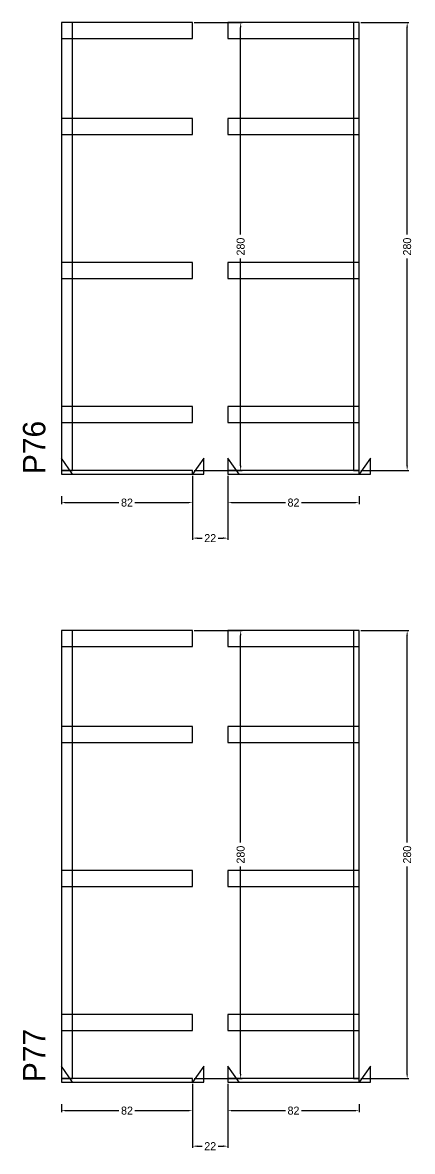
# Model space of a CAD drawing. Header units: centimetres. Extents: x -10500 to 4299, y -12546 to 295.
# Drawn here: x 3976 to 4219, y -11443 to -10738 of the extents above; entities that cross this region are included whole.
import ezdxf

# ---------------------------------------------------------------- set-up
doc = ezdxf.new("R2010")
doc.units = ezdxf.units.CM
for name, color, linetype in [('COTA', 241, 'Continuous'), ('NOMENCLATURA', 7, 'Continuous'), ('SARR_2.2x10', 60, 'Continuous'), ('SARR_2.2x7', 40, 'Continuous')]:
    doc.layers.add(name, color=color, linetype=linetype)
doc.dimstyles.new('PAINEL-NOVA', dxfattribs={"dimtxt": 5, "dimasz": 3, "dimexe": 1, "dimexo": 1, "dimgap": 1, "dimtad": 1, "dimcen": 2.5, "dimazin": 3, "dimtfac": 1, "dimtmove": 0, "dimatfit": 3})

# ---------------------------------------------------------------- blocks, each defined once
blk = doc.blocks.new('_CLOSEDFILLED')
at = {"color": 0, "linetype": 'BYBLOCK'}
blk.add_solid([(-1, 0.16), (0, 0), (-1, -0.16)], dxfattribs=at)
blk = doc.blocks.new('*D975')
for p, q in [((4000, -11033.8), (4000, -11038.8)), ((4003, -11037.8), (4036, -11037.8)), ((4046, -11037.8), (4079, -11037.8)), ((4082, -11033.8), (4082, -11038.8))]:
    blk.add_line(p, q)
at = {"layer": 'Defpoints'}
for p in [(4000, -11032.8), (4082, -11032.8), (4000, -11037.8)]:
    blk.add_point(p, dxfattribs=at)
at = {"layer": 'SARR_2.2x10', "xscale": 3, "yscale": 3, "rotation": 180}
blk.add_blockref('_CLOSEDFILLED', (4000, -11037.8), dxfattribs=at)
at = {"layer": 'SARR_2.2x10', "xscale": 3, "yscale": 3}
blk.add_blockref('_CLOSEDFILLED', (4082, -11037.8), dxfattribs=at)
at = {"layer": 'SARR_2.2x10', "insert": (4041, -11037.8), "char_height": 5, "attachment_point": 5}
blk.add_mtext('82', dxfattribs=at)
blk = doc.blocks.new('*D976')
for p, q in [((4083, -10737.8), (4113, -10737.8)), ((4112, -10870.3), (4112, -10740.8)), ((4112, -11014.8), (4112, -10885.3)), ((4083, -11017.8), (4113, -11017.8))]:
    blk.add_line(p, q)
at = {"layer": 'Defpoints'}
for p in [(4082, -10737.8), (4082, -11017.8), (4112, -11017.8)]:
    blk.add_point(p, dxfattribs=at)
at = {"layer": 'SARR_2.2x10', "xscale": 3, "yscale": 3}
for p, rotation in [((4112, -10737.8), 90), ((4112, -11017.8), 270)]:
    blk.add_blockref('_CLOSEDFILLED', p, dxfattribs=dict(at, rotation=rotation))
at = {"layer": 'SARR_2.2x10', "insert": (4112, -10877.8), "char_height": 5, "attachment_point": 5, "rotation": 90}
blk.add_mtext('280', dxfattribs=at)
blk = doc.blocks.new('GRA-E')
at = {"layer": 'SARR_2.2x7'}
blk.add_lwpolyline([(0, 0), (7, 0), (0, 10)], close=True, dxfattribs=at)
blk = doc.blocks.new('GRA-D')
at = {"layer": 'SARR_2.2x7'}
blk.add_lwpolyline([(0, 0), (7, 0), (7, 10)], close=True, dxfattribs=at)
blk = doc.blocks.new('*D977')
for p, q in [((4104, -11033.8), (4104, -11038.8)), ((4107, -11037.8), (4140, -11037.8)), ((4150, -11037.8), (4183, -11037.8)), ((4186, -11033.8), (4186, -11038.8))]:
    blk.add_line(p, q)
at = {"layer": 'Defpoints'}
for p in [(4104, -11032.8), (4186, -11032.8), (4104, -11037.8)]:
    blk.add_point(p, dxfattribs=at)
at = {"layer": 'SARR_2.2x10', "xscale": 3, "yscale": 3, "rotation": 180}
blk.add_blockref('_CLOSEDFILLED', (4104, -11037.8), dxfattribs=at)
at = {"layer": 'SARR_2.2x10', "xscale": 3, "yscale": 3}
blk.add_blockref('_CLOSEDFILLED', (4186, -11037.8), dxfattribs=at)
at = {"layer": 'SARR_2.2x10', "insert": (4145, -11037.8), "char_height": 5, "attachment_point": 5}
blk.add_mtext('82', dxfattribs=at)
blk = doc.blocks.new('*D978')
for p, q in [((4187, -10737.8), (4217, -10737.8)), ((4216, -10870.3), (4216, -10740.8)), ((4216, -11014.8), (4216, -10885.3)), ((4187, -11017.8), (4217, -11017.8))]:
    blk.add_line(p, q)
at = {"layer": 'Defpoints'}
for p in [(4186, -10737.8), (4186, -11017.8), (4216, -11017.8)]:
    blk.add_point(p, dxfattribs=at)
at = {"layer": 'SARR_2.2x10', "xscale": 3, "yscale": 3}
for p, rotation in [((4216, -10737.8), 90), ((4216, -11017.8), 270)]:
    blk.add_blockref('_CLOSEDFILLED', p, dxfattribs=dict(at, rotation=rotation))
at = {"layer": 'SARR_2.2x10', "insert": (4216, -10877.8), "char_height": 5, "attachment_point": 5, "rotation": 90}
blk.add_mtext('280', dxfattribs=at)
blk = doc.blocks.new('*D979')
for p, q in [((4187, -10737.8), (4217, -10737.8)), ((4216, -10870.3), (4216, -10740.8)), ((4216, -11014.8), (4216, -10885.3)), ((4187, -11017.8), (4217, -11017.8))]:
    blk.add_line(p, q)
at = {"layer": 'Defpoints'}
for p in [(4186, -10737.8), (4186, -11017.8), (4216, -11017.8)]:
    blk.add_point(p, dxfattribs=at)
at = {"layer": 'SARR_2.2x10', "xscale": 3, "yscale": 3}
for p, rotation in [((4216, -10737.8), 90), ((4216, -11017.8), 270)]:
    blk.add_blockref('_CLOSEDFILLED', p, dxfattribs=dict(at, rotation=rotation))
at = {"layer": 'SARR_2.2x10', "insert": (4216, -10877.8), "char_height": 5, "attachment_point": 5, "rotation": 90}
blk.add_mtext('280', dxfattribs=at)
blk = doc.blocks.new('*D980')
for p, q in [((4187, -10737.8), (4217, -10737.8)), ((4216, -10870.3), (4216, -10740.8)), ((4216, -11014.8), (4216, -10885.3)), ((4187, -11017.8), (4217, -11017.8))]:
    blk.add_line(p, q)
at = {"layer": 'Defpoints'}
for p in [(4186, -10737.8), (4186, -11017.8), (4216, -11017.8)]:
    blk.add_point(p, dxfattribs=at)
at = {"layer": 'SARR_2.2x10', "xscale": 3, "yscale": 3}
for p, rotation in [((4216, -10737.8), 90), ((4216, -11017.8), 270)]:
    blk.add_blockref('_CLOSEDFILLED', p, dxfattribs=dict(at, rotation=rotation))
at = {"layer": 'SARR_2.2x10', "insert": (4216, -10877.8), "char_height": 5, "attachment_point": 5, "rotation": 90}
blk.add_mtext('280', dxfattribs=at)
blk = doc.blocks.new('*D981')
for p, q in [((4187, -10737.8), (4217, -10737.8)), ((4216, -10870.3), (4216, -10740.8)), ((4216, -11014.8), (4216, -10885.3)), ((4187, -11017.8), (4217, -11017.8))]:
    blk.add_line(p, q)
at = {"layer": 'Defpoints'}
for p in [(4186, -10737.8), (4186, -11017.8), (4216, -11017.8)]:
    blk.add_point(p, dxfattribs=at)
at = {"layer": 'SARR_2.2x10', "xscale": 3, "yscale": 3}
for p, rotation in [((4216, -10737.8), 90), ((4216, -11017.8), 270)]:
    blk.add_blockref('_CLOSEDFILLED', p, dxfattribs=dict(at, rotation=rotation))
at = {"layer": 'SARR_2.2x10', "insert": (4216, -10877.8), "char_height": 5, "attachment_point": 5, "rotation": 90}
blk.add_mtext('280', dxfattribs=at)
blk = doc.blocks.new('*D982')
for p, q in [((4187, -10737.8), (4217, -10737.8)), ((4216, -10870.3), (4216, -10740.8)), ((4216, -11014.8), (4216, -10885.3)), ((4187, -11017.8), (4217, -11017.8))]:
    blk.add_line(p, q)
at = {"layer": 'Defpoints'}
for p in [(4186, -10737.8), (4186, -11017.8), (4216, -11017.8)]:
    blk.add_point(p, dxfattribs=at)
at = {"layer": 'SARR_2.2x10', "xscale": 3, "yscale": 3}
for p, rotation in [((4216, -10737.8), 90), ((4216, -11017.8), 270)]:
    blk.add_blockref('_CLOSEDFILLED', p, dxfattribs=dict(at, rotation=rotation))
at = {"layer": 'SARR_2.2x10', "insert": (4216, -10877.8), "char_height": 5, "attachment_point": 5, "rotation": 90}
blk.add_mtext('280', dxfattribs=at)
blk = doc.blocks.new('*D983')
for p, q in [((4187, -10737.8), (4217, -10737.8)), ((4216, -10870.3), (4216, -10740.8)), ((4216, -11014.8), (4216, -10885.3)), ((4187, -11017.8), (4217, -11017.8))]:
    blk.add_line(p, q)
at = {"layer": 'Defpoints'}
for p in [(4186, -10737.8), (4186, -11017.8), (4216, -11017.8)]:
    blk.add_point(p, dxfattribs=at)
at = {"layer": 'SARR_2.2x10', "xscale": 3, "yscale": 3}
for p, rotation in [((4216, -10737.8), 90), ((4216, -11017.8), 270)]:
    blk.add_blockref('_CLOSEDFILLED', p, dxfattribs=dict(at, rotation=rotation))
at = {"layer": 'SARR_2.2x10', "insert": (4216, -10877.8), "char_height": 5, "attachment_point": 5, "rotation": 90}
blk.add_mtext('280', dxfattribs=at)
blk = doc.blocks.new('*D984')
for p, q in [((4187, -10737.8), (4217, -10737.8)), ((4216, -10870.3), (4216, -10740.8)), ((4216, -11014.8), (4216, -10885.3)), ((4187, -11017.8), (4217, -11017.8))]:
    blk.add_line(p, q)
at = {"layer": 'Defpoints'}
for p in [(4186, -10737.8), (4186, -11017.8), (4216, -11017.8)]:
    blk.add_point(p, dxfattribs=at)
at = {"layer": 'SARR_2.2x10', "xscale": 3, "yscale": 3}
for p, rotation in [((4216, -10737.8), 90), ((4216, -11017.8), 270)]:
    blk.add_blockref('_CLOSEDFILLED', p, dxfattribs=dict(at, rotation=rotation))
at = {"layer": 'SARR_2.2x10', "insert": (4216, -10877.8), "char_height": 5, "attachment_point": 5, "rotation": 90}
blk.add_mtext('280', dxfattribs=at)
blk = doc.blocks.new('*D985')
for p, q in [((4187, -10737.8), (4217, -10737.8)), ((4216, -10870.3), (4216, -10740.8)), ((4216, -11014.8), (4216, -10885.3)), ((4187, -11017.8), (4217, -11017.8))]:
    blk.add_line(p, q)
at = {"layer": 'Defpoints'}
for p in [(4186, -10737.8), (4186, -11017.8), (4216, -11017.8)]:
    blk.add_point(p, dxfattribs=at)
at = {"layer": 'SARR_2.2x10', "xscale": 3, "yscale": 3}
for p, rotation in [((4216, -10737.8), 90), ((4216, -11017.8), 270)]:
    blk.add_blockref('_CLOSEDFILLED', p, dxfattribs=dict(at, rotation=rotation))
at = {"layer": 'SARR_2.2x10', "insert": (4216, -10877.8), "char_height": 5, "attachment_point": 5, "rotation": 90}
blk.add_mtext('280', dxfattribs=at)
blk = doc.blocks.new('*D986')
for p, q in [((4187, -10737.8), (4217, -10737.8)), ((4216, -10870.3), (4216, -10740.8)), ((4216, -11014.8), (4216, -10885.3)), ((4187, -11017.8), (4217, -11017.8))]:
    blk.add_line(p, q)
at = {"layer": 'Defpoints'}
for p in [(4186, -10737.8), (4186, -11017.8), (4216, -11017.8)]:
    blk.add_point(p, dxfattribs=at)
at = {"layer": 'SARR_2.2x10', "xscale": 3, "yscale": 3}
for p, rotation in [((4216, -10737.8), 90), ((4216, -11017.8), 270)]:
    blk.add_blockref('_CLOSEDFILLED', p, dxfattribs=dict(at, rotation=rotation))
at = {"layer": 'SARR_2.2x10', "insert": (4216, -10877.8), "char_height": 5, "attachment_point": 5, "rotation": 90}
blk.add_mtext('280', dxfattribs=at)
blk = doc.blocks.new('*D987')
for p, q in [((4187, -10737.8), (4217, -10737.8)), ((4216, -10870.3), (4216, -10740.8)), ((4216, -11014.8), (4216, -10885.3)), ((4187, -11017.8), (4217, -11017.8))]:
    blk.add_line(p, q)
at = {"layer": 'Defpoints'}
for p in [(4186, -10737.8), (4186, -11017.8), (4216, -11017.8)]:
    blk.add_point(p, dxfattribs=at)
at = {"layer": 'SARR_2.2x10', "xscale": 3, "yscale": 3}
for p, rotation in [((4216, -10737.8), 90), ((4216, -11017.8), 270)]:
    blk.add_blockref('_CLOSEDFILLED', p, dxfattribs=dict(at, rotation=rotation))
at = {"layer": 'SARR_2.2x10', "insert": (4216, -10877.8), "char_height": 5, "attachment_point": 5, "rotation": 90}
blk.add_mtext('280', dxfattribs=at)
blk = doc.blocks.new('*D988')
for p, q in [((4082, -11021), (4082, -11061)), ((4104, -11021), (4104, -11061)), ((4085, -11060), (4088, -11060)), ((4098, -11060), (4101, -11060))]:
    blk.add_line(p, q)
at = {"layer": 'Defpoints'}
for p in [(4082, -11020), (4104, -11020), (4082, -11060)]:
    blk.add_point(p, dxfattribs=at)
at = {"layer": 'COTA', "xscale": 3, "yscale": 3, "rotation": 180}
blk.add_blockref('_CLOSEDFILLED', (4082, -11060), dxfattribs=at)
at = {"layer": 'COTA', "xscale": 3, "yscale": 3}
blk.add_blockref('_CLOSEDFILLED', (4104, -11060), dxfattribs=at)
at = {"layer": 'COTA', "insert": (4093, -11060), "char_height": 5, "attachment_point": 5}
blk.add_mtext('22', dxfattribs=at)
blk = doc.blocks.new('*D1009')
for p, q in [((4000, -11413.8), (4000, -11418.8)), ((4082, -11413.8), (4082, -11418.8)), ((4003, -11417.8), (4036, -11417.8)), ((4046, -11417.8), (4079, -11417.8))]:
    blk.add_line(p, q)
at = {"layer": 'Defpoints'}
for p in [(4000, -11412.8), (4082, -11412.8), (4000, -11417.8)]:
    blk.add_point(p, dxfattribs=at)
at = {"layer": 'SARR_2.2x10', "xscale": 3, "yscale": 3, "rotation": 180}
blk.add_blockref('_CLOSEDFILLED', (4000, -11417.8), dxfattribs=at)
at = {"layer": 'SARR_2.2x10', "xscale": 3, "yscale": 3}
blk.add_blockref('_CLOSEDFILLED', (4082, -11417.8), dxfattribs=at)
at = {"layer": 'SARR_2.2x10', "insert": (4041, -11417.8), "char_height": 5, "attachment_point": 5}
blk.add_mtext('82', dxfattribs=at)
blk = doc.blocks.new('*D1010')
for p, q in [((4083, -11117.8), (4113, -11117.8)), ((4112, -11250.3), (4112, -11120.8)), ((4112, -11394.8), (4112, -11265.3)), ((4083, -11397.8), (4113, -11397.8))]:
    blk.add_line(p, q)
at = {"layer": 'Defpoints'}
for p in [(4082, -11117.8), (4082, -11397.8), (4112, -11397.8)]:
    blk.add_point(p, dxfattribs=at)
at = {"layer": 'SARR_2.2x10', "xscale": 3, "yscale": 3}
for p, rotation in [((4112, -11117.8), 90), ((4112, -11397.8), 270)]:
    blk.add_blockref('_CLOSEDFILLED', p, dxfattribs=dict(at, rotation=rotation))
at = {"layer": 'SARR_2.2x10', "insert": (4112, -11257.8), "char_height": 5, "attachment_point": 5, "rotation": 90}
blk.add_mtext('280', dxfattribs=at)
blk = doc.blocks.new('*D1011')
for p, q in [((4104, -11413.8), (4104, -11418.8)), ((4186, -11413.8), (4186, -11418.8)), ((4107, -11417.8), (4140, -11417.8)), ((4150, -11417.8), (4183, -11417.8))]:
    blk.add_line(p, q)
at = {"layer": 'Defpoints'}
for p in [(4104, -11412.8), (4186, -11412.8), (4104, -11417.8)]:
    blk.add_point(p, dxfattribs=at)
at = {"layer": 'SARR_2.2x10', "xscale": 3, "yscale": 3, "rotation": 180}
blk.add_blockref('_CLOSEDFILLED', (4104, -11417.8), dxfattribs=at)
at = {"layer": 'SARR_2.2x10', "xscale": 3, "yscale": 3}
blk.add_blockref('_CLOSEDFILLED', (4186, -11417.8), dxfattribs=at)
at = {"layer": 'SARR_2.2x10', "insert": (4145, -11417.8), "char_height": 5, "attachment_point": 5}
blk.add_mtext('82', dxfattribs=at)
blk = doc.blocks.new('*D1012')
for p, q in [((4187, -11117.8), (4217, -11117.8)), ((4216, -11250.3), (4216, -11120.8)), ((4216, -11394.8), (4216, -11265.3)), ((4187, -11397.8), (4217, -11397.8))]:
    blk.add_line(p, q)
at = {"layer": 'Defpoints'}
for p in [(4186, -11117.8), (4186, -11397.8), (4216, -11397.8)]:
    blk.add_point(p, dxfattribs=at)
at = {"layer": 'SARR_2.2x10', "xscale": 3, "yscale": 3}
for p, rotation in [((4216, -11117.8), 90), ((4216, -11397.8), 270)]:
    blk.add_blockref('_CLOSEDFILLED', p, dxfattribs=dict(at, rotation=rotation))
at = {"layer": 'SARR_2.2x10', "insert": (4216, -11257.8), "char_height": 5, "attachment_point": 5, "rotation": 90}
blk.add_mtext('280', dxfattribs=at)
blk = doc.blocks.new('*D1013')
for p, q in [((4187, -11117.8), (4217, -11117.8)), ((4216, -11250.3), (4216, -11120.8)), ((4216, -11394.8), (4216, -11265.3)), ((4187, -11397.8), (4217, -11397.8))]:
    blk.add_line(p, q)
at = {"layer": 'Defpoints'}
for p in [(4186, -11117.8), (4186, -11397.8), (4216, -11397.8)]:
    blk.add_point(p, dxfattribs=at)
at = {"layer": 'SARR_2.2x10', "xscale": 3, "yscale": 3}
for p, rotation in [((4216, -11117.8), 90), ((4216, -11397.8), 270)]:
    blk.add_blockref('_CLOSEDFILLED', p, dxfattribs=dict(at, rotation=rotation))
at = {"layer": 'SARR_2.2x10', "insert": (4216, -11257.8), "char_height": 5, "attachment_point": 5, "rotation": 90}
blk.add_mtext('280', dxfattribs=at)
blk = doc.blocks.new('*D1014')
for p, q in [((4187, -11117.8), (4217, -11117.8)), ((4216, -11250.3), (4216, -11120.8)), ((4216, -11394.8), (4216, -11265.3)), ((4187, -11397.8), (4217, -11397.8))]:
    blk.add_line(p, q)
at = {"layer": 'Defpoints'}
for p in [(4186, -11117.8), (4186, -11397.8), (4216, -11397.8)]:
    blk.add_point(p, dxfattribs=at)
at = {"layer": 'SARR_2.2x10', "xscale": 3, "yscale": 3}
for p, rotation in [((4216, -11117.8), 90), ((4216, -11397.8), 270)]:
    blk.add_blockref('_CLOSEDFILLED', p, dxfattribs=dict(at, rotation=rotation))
at = {"layer": 'SARR_2.2x10', "insert": (4216, -11257.8), "char_height": 5, "attachment_point": 5, "rotation": 90}
blk.add_mtext('280', dxfattribs=at)
blk = doc.blocks.new('*D1015')
for p, q in [((4187, -11117.8), (4217, -11117.8)), ((4216, -11250.3), (4216, -11120.8)), ((4216, -11394.8), (4216, -11265.3)), ((4187, -11397.8), (4217, -11397.8))]:
    blk.add_line(p, q)
at = {"layer": 'Defpoints'}
for p in [(4186, -11117.8), (4186, -11397.8), (4216, -11397.8)]:
    blk.add_point(p, dxfattribs=at)
at = {"layer": 'SARR_2.2x10', "xscale": 3, "yscale": 3}
for p, rotation in [((4216, -11117.8), 90), ((4216, -11397.8), 270)]:
    blk.add_blockref('_CLOSEDFILLED', p, dxfattribs=dict(at, rotation=rotation))
at = {"layer": 'SARR_2.2x10', "insert": (4216, -11257.8), "char_height": 5, "attachment_point": 5, "rotation": 90}
blk.add_mtext('280', dxfattribs=at)
blk = doc.blocks.new('*D1016')
for p, q in [((4187, -11117.8), (4217, -11117.8)), ((4216, -11250.3), (4216, -11120.8)), ((4216, -11394.8), (4216, -11265.3)), ((4187, -11397.8), (4217, -11397.8))]:
    blk.add_line(p, q)
at = {"layer": 'Defpoints'}
for p in [(4186, -11117.8), (4186, -11397.8), (4216, -11397.8)]:
    blk.add_point(p, dxfattribs=at)
at = {"layer": 'SARR_2.2x10', "xscale": 3, "yscale": 3}
for p, rotation in [((4216, -11117.8), 90), ((4216, -11397.8), 270)]:
    blk.add_blockref('_CLOSEDFILLED', p, dxfattribs=dict(at, rotation=rotation))
at = {"layer": 'SARR_2.2x10', "insert": (4216, -11257.8), "char_height": 5, "attachment_point": 5, "rotation": 90}
blk.add_mtext('280', dxfattribs=at)
blk = doc.blocks.new('*D1017')
for p, q in [((4187, -11117.8), (4217, -11117.8)), ((4216, -11250.3), (4216, -11120.8)), ((4216, -11394.8), (4216, -11265.3)), ((4187, -11397.8), (4217, -11397.8))]:
    blk.add_line(p, q)
at = {"layer": 'Defpoints'}
for p in [(4186, -11117.8), (4186, -11397.8), (4216, -11397.8)]:
    blk.add_point(p, dxfattribs=at)
at = {"layer": 'SARR_2.2x10', "xscale": 3, "yscale": 3}
for p, rotation in [((4216, -11117.8), 90), ((4216, -11397.8), 270)]:
    blk.add_blockref('_CLOSEDFILLED', p, dxfattribs=dict(at, rotation=rotation))
at = {"layer": 'SARR_2.2x10', "insert": (4216, -11257.8), "char_height": 5, "attachment_point": 5, "rotation": 90}
blk.add_mtext('280', dxfattribs=at)
blk = doc.blocks.new('*D1018')
for p, q in [((4187, -11117.8), (4217, -11117.8)), ((4216, -11250.3), (4216, -11120.8)), ((4216, -11394.8), (4216, -11265.3)), ((4187, -11397.8), (4217, -11397.8))]:
    blk.add_line(p, q)
at = {"layer": 'Defpoints'}
for p in [(4186, -11117.8), (4186, -11397.8), (4216, -11397.8)]:
    blk.add_point(p, dxfattribs=at)
at = {"layer": 'SARR_2.2x10', "xscale": 3, "yscale": 3}
for p, rotation in [((4216, -11117.8), 90), ((4216, -11397.8), 270)]:
    blk.add_blockref('_CLOSEDFILLED', p, dxfattribs=dict(at, rotation=rotation))
at = {"layer": 'SARR_2.2x10', "insert": (4216, -11257.8), "char_height": 5, "attachment_point": 5, "rotation": 90}
blk.add_mtext('280', dxfattribs=at)
blk = doc.blocks.new('*D1019')
for p, q in [((4187, -11117.8), (4217, -11117.8)), ((4216, -11250.3), (4216, -11120.8)), ((4216, -11394.8), (4216, -11265.3)), ((4187, -11397.8), (4217, -11397.8))]:
    blk.add_line(p, q)
at = {"layer": 'Defpoints'}
for p in [(4186, -11117.8), (4186, -11397.8), (4216, -11397.8)]:
    blk.add_point(p, dxfattribs=at)
at = {"layer": 'SARR_2.2x10', "xscale": 3, "yscale": 3}
for p, rotation in [((4216, -11117.8), 90), ((4216, -11397.8), 270)]:
    blk.add_blockref('_CLOSEDFILLED', p, dxfattribs=dict(at, rotation=rotation))
at = {"layer": 'SARR_2.2x10', "insert": (4216, -11257.8), "char_height": 5, "attachment_point": 5, "rotation": 90}
blk.add_mtext('280', dxfattribs=at)
blk = doc.blocks.new('*D1020')
for p, q in [((4187, -11117.8), (4217, -11117.8)), ((4216, -11250.3), (4216, -11120.8)), ((4216, -11394.8), (4216, -11265.3)), ((4187, -11397.8), (4217, -11397.8))]:
    blk.add_line(p, q)
at = {"layer": 'Defpoints'}
for p in [(4186, -11117.8), (4186, -11397.8), (4216, -11397.8)]:
    blk.add_point(p, dxfattribs=at)
at = {"layer": 'SARR_2.2x10', "xscale": 3, "yscale": 3}
for p, rotation in [((4216, -11117.8), 90), ((4216, -11397.8), 270)]:
    blk.add_blockref('_CLOSEDFILLED', p, dxfattribs=dict(at, rotation=rotation))
at = {"layer": 'SARR_2.2x10', "insert": (4216, -11257.8), "char_height": 5, "attachment_point": 5, "rotation": 90}
blk.add_mtext('280', dxfattribs=at)
blk = doc.blocks.new('*D1021')
for p, q in [((4187, -11117.8), (4217, -11117.8)), ((4216, -11250.3), (4216, -11120.8)), ((4216, -11394.8), (4216, -11265.3)), ((4187, -11397.8), (4217, -11397.8))]:
    blk.add_line(p, q)
at = {"layer": 'Defpoints'}
for p in [(4186, -11117.8), (4186, -11397.8), (4216, -11397.8)]:
    blk.add_point(p, dxfattribs=at)
at = {"layer": 'SARR_2.2x10', "xscale": 3, "yscale": 3}
for p, rotation in [((4216, -11117.8), 90), ((4216, -11397.8), 270)]:
    blk.add_blockref('_CLOSEDFILLED', p, dxfattribs=dict(at, rotation=rotation))
at = {"layer": 'SARR_2.2x10', "insert": (4216, -11257.8), "char_height": 5, "attachment_point": 5, "rotation": 90}
blk.add_mtext('280', dxfattribs=at)
blk = doc.blocks.new('*D1022')
for p, q in [((4082, -11401), (4082, -11441)), ((4104, -11401), (4104, -11441)), ((4085, -11440), (4088, -11440)), ((4098, -11440), (4101, -11440))]:
    blk.add_line(p, q)
at = {"layer": 'Defpoints'}
for p in [(4082, -11400), (4104, -11400), (4082, -11440)]:
    blk.add_point(p, dxfattribs=at)
at = {"layer": 'COTA', "xscale": 3, "yscale": 3, "rotation": 180}
blk.add_blockref('_CLOSEDFILLED', (4082, -11440), dxfattribs=at)
at = {"layer": 'COTA', "xscale": 3, "yscale": 3}
blk.add_blockref('_CLOSEDFILLED', (4104, -11440), dxfattribs=at)
at = {"layer": 'COTA', "insert": (4093, -11440), "char_height": 5, "attachment_point": 5}
blk.add_mtext('22', dxfattribs=at)

msp = doc.modelspace()

# ---------------------------------------------------------------- linework, layer by layer
at = {"layer": 'SARR_2.2x10'}
for p, q in [((4082, -10737.8), (4000, -10737.8)), ((4000, -10737.8), (4000, -10747.8)), ((4082, -10747.8), (4082, -10737.8)), ((4186, -10737.8), (4104, -10737.8)), ((4104, -10737.8), (4104, -10747.8)), ((4186, -10747.8), (4186, -10737.8)), ((4000, -10747.8), (4082, -10747.8)), ((4104, -10747.8), (4186, -10747.8)), ((4082, -10797.8), (4000, -10797.8)), ((4000, -10797.8), (4000, -10807.8)), ((4082, -10807.8), (4082, -10797.8)), ((4186, -10797.8), (4104, -10797.8)), ((4104, -10797.8), (4104, -10807.8)), ((4186, -10807.8), (4186, -10797.8)), ((4000, -10807.8), (4082, -10807.8)), ((4104, -10807.8), (4186, -10807.8)), ((4082, -10887.8), (4000, -10887.8)), ((4000, -10887.8), (4000, -10897.8)), ((4082, -10897.8), (4082, -10887.8)), ((4186, -10887.8), (4104, -10887.8)), ((4104, -10887.8), (4104, -10897.8)), ((4186, -10897.8), (4186, -10887.8)), ((4000, -10897.8), (4082, -10897.8)), ((4104, -10897.8), (4186, -10897.8)), ((4082, -10977.8), (4000, -10977.8)), ((4000, -10977.8), (4000, -10987.8)), ((4082, -10987.8), (4082, -10977.8)), ((4186, -10977.8), (4104, -10977.8)), ((4104, -10977.8), (4104, -10987.8)), ((4186, -10987.8), (4186, -10977.8)), ((4000, -10987.8), (4082, -10987.8)), ((4104, -10987.8), (4186, -10987.8)), ((4082, -11117.8), (4000, -11117.8)), ((4000, -11117.8), (4000, -11127.8)), ((4082, -11127.8), (4082, -11117.8)), ((4186, -11117.8), (4104, -11117.8)), ((4104, -11117.8), (4104, -11127.8)), ((4186, -11127.8), (4186, -11117.8)), ((4000, -11127.8), (4082, -11127.8)), ((4104, -11127.8), (4186, -11127.8)), ((4082, -11177.8), (4000, -11177.8)), ((4000, -11177.8), (4000, -11187.8)), ((4082, -11187.8), (4082, -11177.8)), ((4186, -11177.8), (4104, -11177.8)), ((4104, -11177.8), (4104, -11187.8)), ((4186, -11187.8), (4186, -11177.8)), ((4000, -11187.8), (4082, -11187.8)), ((4104, -11187.8), (4186, -11187.8)), ((4082, -11267.8), (4000, -11267.8)), ((4000, -11267.8), (4000, -11277.8)), ((4082, -11277.8), (4082, -11267.8)), ((4186, -11267.8), (4104, -11267.8)), ((4104, -11267.8), (4104, -11277.8)), ((4186, -11277.8), (4186, -11267.8)), ((4000, -11277.8), (4082, -11277.8)), ((4104, -11277.8), (4186, -11277.8)), ((4082, -11357.8), (4000, -11357.8)), ((4000, -11357.8), (4000, -11367.8)), ((4082, -11367.8), (4082, -11357.8)), ((4186, -11357.8), (4104, -11357.8)), ((4104, -11357.8), (4104, -11367.8)), ((4186, -11367.8), (4186, -11357.8)), ((4000, -11367.8), (4082, -11367.8)), ((4104, -11367.8), (4186, -11367.8))]:
    msp.add_line(p, q, dxfattribs=at)
at = {"layer": 'SARR_2.2x7'}
for p, q in [((4007, -10737.8), (4000, -10737.8)), ((4000, -10737.8), (4000, -11017.8)), ((4007, -11017.8), (4007, -10737.8)), ((4186, -10737.8), (4182.5, -10737.8)), ((4182.5, -10737.8), (4182.5, -11017.8)), ((4186, -11017.8), (4186, -10737.8)), ((4082, -11017.8), (4000, -11017.8)), ((4000, -11017.8), (4000, -11020)), ((4000, -11017.8), (4007, -11017.8)), ((4082, -11020), (4082, -11017.8)), ((4186, -11017.8), (4104, -11017.8)), ((4104, -11017.8), (4104, -11020)), ((4182.5, -11017.8), (4186, -11017.8)), ((4186, -11020), (4186, -11017.8)), ((4000, -11020), (4082, -11020)), ((4104, -11020), (4186, -11020)), ((4007, -11117.8), (4000, -11117.8)), ((4000, -11117.8), (4000, -11397.8)), ((4007, -11397.8), (4007, -11117.8)), ((4186, -11117.8), (4182.5, -11117.8)), ((4182.5, -11117.8), (4182.5, -11397.8)), ((4186, -11397.8), (4186, -11117.8)), ((4082, -11397.8), (4000, -11397.8)), ((4000, -11397.8), (4000, -11400)), ((4000, -11397.8), (4007, -11397.8)), ((4000, -11400), (4082, -11400)), ((4082, -11400), (4082, -11397.8)), ((4186, -11397.8), (4104, -11397.8)), ((4104, -11397.8), (4104, -11400)), ((4104, -11400), (4186, -11400)), ((4182.5, -11397.8), (4186, -11397.8)), ((4186, -11400), (4186, -11397.8))]:
    msp.add_line(p, q, dxfattribs=at)

# ---------------------------------------------------------------- block references
for name, p in [('GRA-E', (4000, -11020)), ('GRA-D', (4082, -11020)), ('GRA-E', (4104, -11020)), ('GRA-D', (4186, -11020)), ('GRA-E', (4000, -11400)), ('GRA-D', (4082, -11400)), ('GRA-E', (4104, -11400)), ('GRA-D', (4186, -11400))]:
    msp.add_blockref(name, p, dxfattribs=at)

# ---------------------------------------------------------------- texts
at = {"layer": 'NOMENCLATURA'}
for s, p in [('P76', (3990, -11020)), ('P77', (3990, -11400))]:
    msp.add_text(s, height=14, rotation=90, dxfattribs=at).set_placement(p)

# ---------------------------------------------------------------- dimensions: what is measured, and where the dimension line sits
at = {"layer": 'COTA'}
for base, p1, p2, picture, middle in [((4082, -11060), (4082, -11020), (4104, -11020), '*D988', (4093, -11060)), ((4082, -11440), (4082, -11400), (4104, -11400), '*D1022', (4093, -11440))]:
    dim = msp.add_linear_dim(base=base, p1=p1, p2=p2, dimstyle='PAINEL-NOVA', dxfattribs=at)
    dim.commit()
    dim.dimension.update_dxf_attribs({"geometry": picture, "text_midpoint": middle})
at = {"layer": 'SARR_2.2x10'}
for base, p1, p2, picture, middle in [((4112, -11017.8), (4082, -11017.8), (4082, -10737.8), '*D976', (4112, -10877.8)), ((4216, -11017.8), (4186, -11017.8), (4186, -10737.8), '*D978', (4216, -10877.8)), ((4216, -11017.8), (4186, -11017.8), (4186, -10737.8), '*D979', (4216, -10877.8)), ((4216, -11017.8), (4186, -11017.8), (4186, -10737.8), '*D980', (4216, -10877.8)), ((4216, -11017.8), (4186, -11017.8), (4186, -10737.8), '*D981', (4216, -10877.8)), ((4216, -11017.8), (4186, -11017.8), (4186, -10737.8), '*D982', (4216, -10877.8)), ((4216, -11017.8), (4186, -11017.8), (4186, -10737.8), '*D983', (4216, -10877.8)), ((4216, -11017.8), (4186, -11017.8), (4186, -10737.8), '*D984', (4216, -10877.8)), ((4216, -11017.8), (4186, -11017.8), (4186, -10737.8), '*D985', (4216, -10877.8)), ((4216, -11017.8), (4186, -11017.8), (4186, -10737.8), '*D986', (4216, -10877.8)), ((4216, -11017.8), (4186, -11017.8), (4186, -10737.8), '*D987', (4216, -10877.8)), ((4112, -11397.8), (4082, -11397.8), (4082, -11117.8), '*D1010', (4112, -11257.8)), ((4216, -11397.8), (4186, -11397.8), (4186, -11117.8), '*D1012', (4216, -11257.8)), ((4216, -11397.8), (4186, -11397.8), (4186, -11117.8), '*D1013', (4216, -11257.8)), ((4216, -11397.8), (4186, -11397.8), (4186, -11117.8), '*D1014', (4216, -11257.8)), ((4216, -11397.8), (4186, -11397.8), (4186, -11117.8), '*D1015', (4216, -11257.8)), ((4216, -11397.8), (4186, -11397.8), (4186, -11117.8), '*D1016', (4216, -11257.8)), ((4216, -11397.8), (4186, -11397.8), (4186, -11117.8), '*D1017', (4216, -11257.8)), ((4216, -11397.8), (4186, -11397.8), (4186, -11117.8), '*D1018', (4216, -11257.8)), ((4216, -11397.8), (4186, -11397.8), (4186, -11117.8), '*D1019', (4216, -11257.8)), ((4216, -11397.8), (4186, -11397.8), (4186, -11117.8), '*D1020', (4216, -11257.8)), ((4216, -11397.8), (4186, -11397.8), (4186, -11117.8), '*D1021', (4216, -11257.8))]:
    dim = msp.add_linear_dim(base=base, p1=p1, p2=p2, angle=90, dimstyle='PAINEL-NOVA', dxfattribs=at)
    dim.commit()
    dim.dimension.update_dxf_attribs({"geometry": picture, "text_midpoint": middle})
for base, p1, p2, picture, middle in [((4000, -11037.8), (4000, -11032.8), (4082, -11032.8), '*D975', (4041, -11037.8)), ((4104, -11037.8), (4104, -11032.8), (4186, -11032.8), '*D977', (4145, -11037.8)), ((4000, -11417.8), (4000, -11412.8), (4082, -11412.8), '*D1009', (4041, -11417.8)), ((4104, -11417.8), (4104, -11412.8), (4186, -11412.8), '*D1011', (4145, -11417.8))]:
    dim = msp.add_linear_dim(base=base, p1=p1, p2=p2, dimstyle='PAINEL-NOVA', dxfattribs=at)
    dim.commit()
    dim.dimension.update_dxf_attribs({"geometry": picture, "text_midpoint": middle})

doc.saveas('drawing.dxf')
